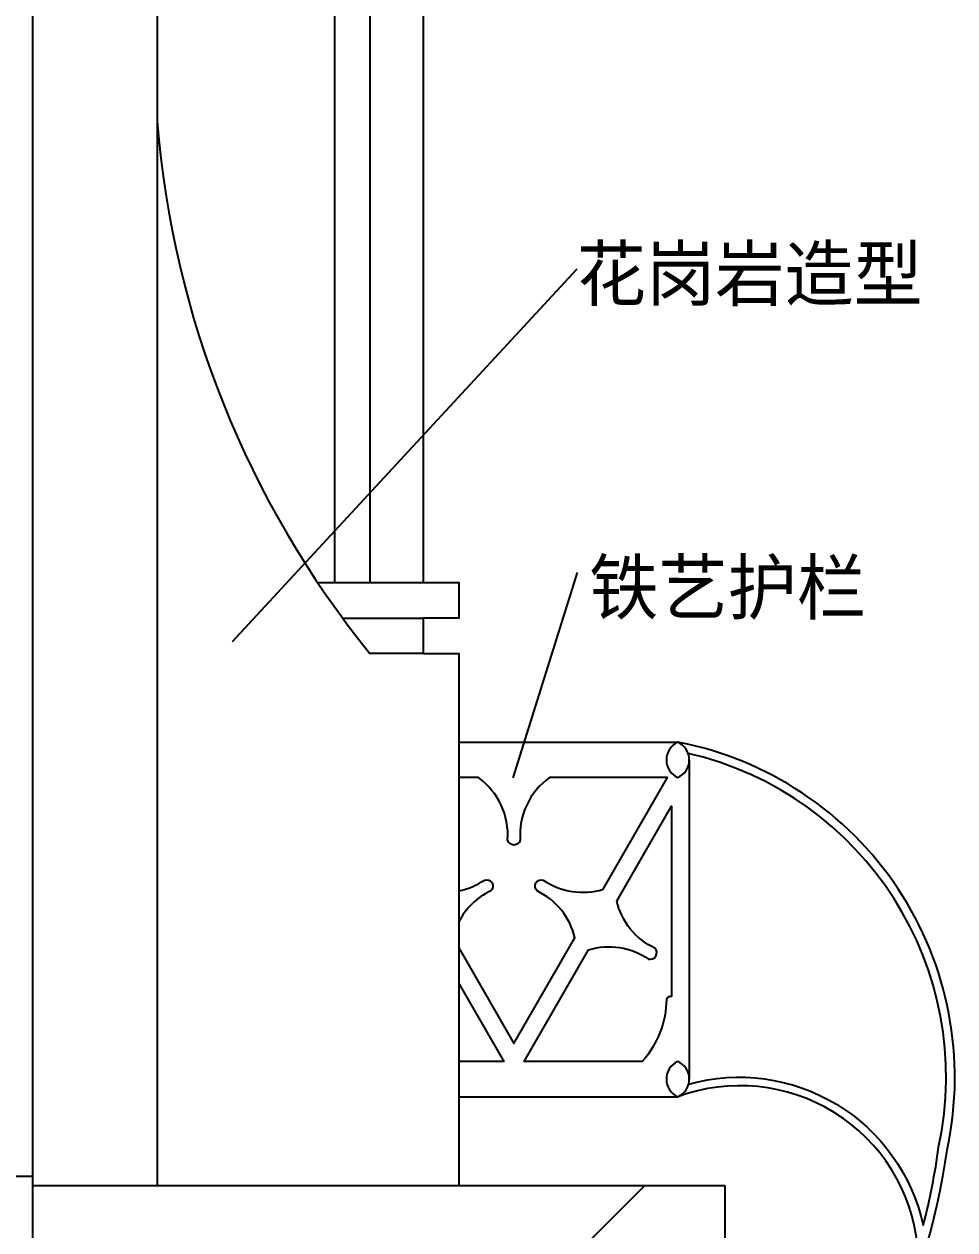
# Model space of a CAD drawing. Header units: metres. Extents: x 237 to 5358, y 156 to 7022.
# Drawn here: x 4309 to 5358, y 1367 to 2727 of the extents above; entities that cross this region are included whole.
import ezdxf

# ---------------------------------------------------------------- set-up
doc = ezdxf.new("R2010")
doc.units = ezdxf.units.M
for name, color, linetype in [('3', 3, 'Continuous'), ('4', 4, 'Continuous'), ('7', 7, 'Continuous'), ('BH', 3, 'Continuous'), ('DIM', 3, 'Continuous'), ('TEXT', 3, 'Continuous')]:
    doc.layers.add(name, color=color, linetype=linetype)
doc.dimstyles.get("Standard").update_dxf_attribs({"dimtxt": 2.5, "dimasz": 2.5, "dimexe": 1.25, "dimexo": 0.625, "dimtad": 1, "dimcen": 2.5, "dimazin": 3, "dimtfac": 1, "dimtmove": 0, "dimatfit": 3})

msp = doc.modelspace()

# ---------------------------------------------------------------- hatches: boundary and pattern name
at = {"layer": 'BH'}
h = msp.add_hatch(dxfattribs=at)
h.set_pattern_fill('ANSI32', scale=40)
h.paths.add_polyline_path([(5046.11, 1916.88, 0.3), (5033.27, 1896.88, 0.3), (5046.11, 1876.88, 0.3), (5059.08, 1896.88, 0.3)])
h.paths.add_polyline_path([(5046.11, 1556.88, 0.3), (5033.27, 1536.88, 0.3), (5046.11, 1516.88, 0.3), (5059.08, 1536.88, 0.3)])
h = msp.add_hatch(dxfattribs=at)
h.set_pattern_fill('ANSI33', scale=200)
h.paths.add_polyline_path([(4319.08, 1416.88), (4319.08, 1226.88), (4319.08, 1216.88), (5099.08, 1216.88), (5099.08, 1416.88)])

# ---------------------------------------------------------------- linework, layer by layer
at = {"layer": '3'}
msp.add_line((4668.21, 2056.88), (4759.08, 2056.88), dxfattribs=at)
for points in [[(4699.08, 6256.88), (4699.08, 2941.04), (4699.08, 2096.88)], [(4799.08, 1644.75), (4849.81, 1556.88), (4799.08, 1556.88)]]:
    msp.add_lwpolyline(points, dxfattribs=at)
for points in [[(4799.08, 1684.75), (4861.36, 1576.88), (4930.15, 1696.03, 0.23), (4887.41, 1749.14, -0.8), (4894.52, 1761.44, 0.23), (4961.88, 1750.98), (5034.56, 1876.88), (4901.36, 1876.88, 0.26), (4868.46, 1806.57, -0.8), (4854.26, 1806.57, 0.26), (4821.36, 1876.88), (4799.08, 1876.88)], [(4799.08, 1749.11, 0.1), (4828.2, 1761.44, -0.8), (4835.3, 1749.14, 0.17), (4799.08, 1713.91, 0.17)]]:
    msp.add_lwpolyline(points, format="xyb", dxfattribs=at)
msp.add_lwpolyline([(4977.32, 1737.72), (5039.08, 1844.7), (5039.08, 1629.97, 0.37), (5033.28, 1627.18, -0.18), (5006.11, 1556.88), (4872.91, 1556.88), (4945.59, 1682.78), (4945.59, 1682.78, -0.23), (5012.95, 1672.32, 0.8), (5020.05, 1684.62, -0.23)], format="xyb", close=True, dxfattribs=at)
at = {"layer": '4'}
for p, q in [((4319.08, 1216.88), (4319.08, 4656.87)), ((4759.08, 2016.88), (4699.08, 2016.88)), ((4319.08, 1416.88), (5099.08, 1416.88))]:
    msp.add_line(p, q, dxfattribs=at)
for points in [[(4759.08, 6486.88), (4759.08, 2941.04), (4759.08, 2096.88), (4799.08, 2096.88), (4799.08, 2056.88), (4759.08, 2056.88), (4759.08, 2016.88), (4799.08, 2016.88), (4799.08, 1416.88)], [(4459.08, 6056.88), (4459.08, 2941.04), (4459.08, 1416.88)], [(5099.08, 1416.88), (5099.08, 1216.88)]]:
    msp.add_lwpolyline(points, dxfattribs=at)
msp.add_lwpolyline([(4219.08, 1426.88), (4219.08, 1366.88), (4099.08, 1366.88), (4099.08, 1226.88), (4319.08, 1226.88), (4319.08, 1426.88), (4289.08, 1426.88)], close=True, dxfattribs=at)
msp.add_arc((5549.64, 2705.1), 1094.12, 184.63, 218.98, dxfattribs=at)
at = {"layer": '7'}
for p, q in [((4640.15, 2096.88), (4759.08, 2096.88)), ((4799.08, 1916.88), (5046.11, 1916.88)), ((5059.08, 1896.88), (5059.08, 1536.88)), ((4799.08, 1516.88), (5046.11, 1516.88))]:
    msp.add_line(p, q, dxfattribs=at)
msp.add_lwpolyline([(4659.08, 6256.88), (4659.08, 2941.04), (4659.08, 2096.88)], dxfattribs=at)
for points in [[(4679.08, 818.32, 0.35), (5350.04, 1458.88, 0.42), (5046.11, 1916.88)], [(5058.37, 1531.34, -0.43), (5322.86, 1372.09, 0.03), (5340.13, 1460.2, 0.41), (5057.82, 1904.19, 0.41)], [(4679.08, 828.36, 0.31), (5316.46, 1349.11, 0.49), (5046.11, 1516.88)]]:
    msp.add_lwpolyline(points, format="xyb", dxfattribs=at)
for centre, radius, start, end in [((5054.73, 1897.22), 21.47, 113.69, 180.91), ((5037.17, 1896.88), 21.91, 0, 65.92), ((5054.73, 1896.54), 21.47, 179.09, 246.31), ((5037.17, 1896.88), 21.91, 294.08, 0), ((5054.73, 1537.22), 21.47, 113.69, 180.91), ((5037.17, 1536.88), 21.91, 0, 65.92), ((5054.73, 1536.54), 21.47, 179.09, 246.31), ((5037.17, 1536.88), 21.91, 294.08, 0)]:
    msp.add_arc(centre, radius, start, end, dxfattribs=at)

# ---------------------------------------------------------------- texts
at = {"layer": 'TEXT'}
for s, p in [('花岗岩造型', (4932.28, 2415.36)), ('铁艺护栏', (4946.26, 2061.69))]:
    msp.add_text(s, height=60, dxfattribs=at).set_placement(p)

# ---------------------------------------------------------------- leaders
at = {"layer": 'DIM'}
for points in [[(4543.97, 2030.61), (4932.83, 2450.87)], [(4860.44, 1876.63), (4933, 2108.25)]]:
    msp.add_leader(points, dimstyle='Standard', dxfattribs=at)

doc.saveas('drawing.dxf')
